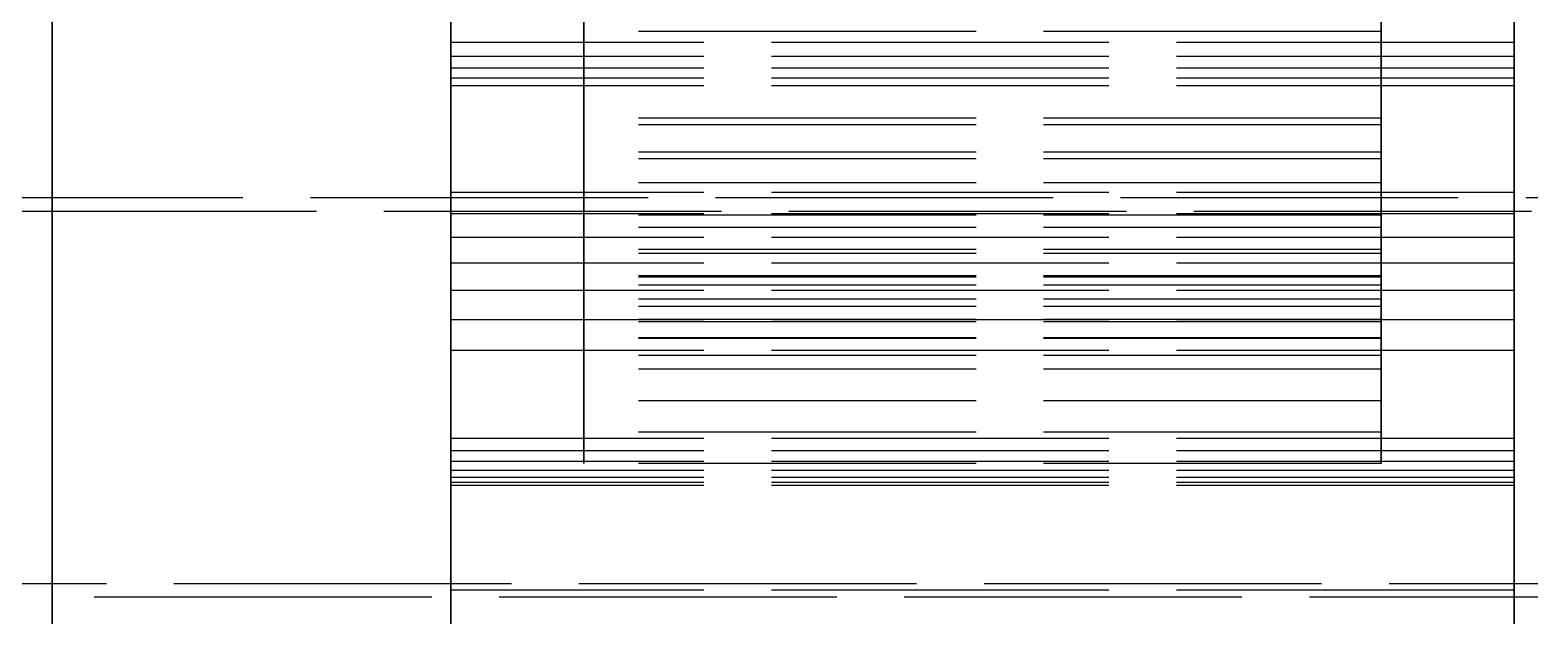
# Model space of a CAD drawing. Header units: millimetres. Extents: x -13 to 272, y -50 to 160.
# Drawn here: x 96.79 to 102.44, y 12.32 to 14.53 of the extents above; entities that cross this region are included whole.
import ezdxf

# ---------------------------------------------------------------- set-up
doc = ezdxf.new("R2010")
doc.units = ezdxf.units.MM
doc.linetypes.add('DASHED', pattern=[1.524, 1.27, -0.254])
doc.layers.add('HIDDEN', color=8, linetype='DASHED')
doc.layers.add('VISIBLE', color=7, linetype='CONTINUOUS')

msp = doc.modelspace()

# ---------------------------------------------------------------- linework, layer by layer
at = {"layer": 'HIDDEN'}
for points in [[(96.875, 24.395), (96.875, 23.6331), (96.875, 22.87119), (96.875, 22.10929), (96.875, 21.34738), (96.875, 20.58548), (96.875, 19.82357), (96.875, 19.06167), (96.875, 18.29976), (96.875, 17.53786), (96.875, 16.77595), (96.875, 16.01405), (96.875, 15.25214), (96.875, 14.49024), (96.875, 13.72833), (96.875, 12.96643), (96.875, 12.20452), (96.875, 11.44262), (96.875, 10.68071), (96.875, 9.91881), (96.875, 9.1569), (96.875, 8.395)], [(98.375, 24.42675), (98.375, 23.72833), (98.375, 23.02992), (98.375, 22.33151), (98.375, 21.6331), (98.375, 20.93468), (98.375, 20.23627), (98.375, 19.53786), (98.375, 18.83944), (98.375, 18.14103), (98.375, 17.44262), (98.375, 16.74421), (98.375, 16.04579), (98.375, 15.34738), (98.375, 14.64897), (98.375, 13.95056), (98.375, 13.25214), (98.375, 12.55373), (98.375, 11.85532), (98.375, 11.1569), (98.375, 10.45849), (98.375, 9.76008), (98.375, 9.06167), (98.375, 8.36325)], [(98.375, 18.52), (98.375, 17.91286), (98.375, 17.30571), (98.375, 16.69857), (98.375, 16.09143), (98.375, 15.48429), (98.375, 14.87714), (98.375, 14.27), (98.375, 13.66286), (98.375, 13.05571), (98.375, 12.44857), (98.375, 11.84143), (98.375, 11.23429), (98.375, 10.62714), (98.375, 10.02), (98.375, 9.41286), (98.375, 8.80571), (98.375, 8.19857)], [(102.375, 18.52), (102.375, 17.91286), (102.375, 17.30571), (102.375, 16.69857), (102.375, 16.09143), (102.375, 15.48429), (102.375, 14.87714), (102.375, 14.27), (102.375, 13.66286), (102.375, 13.05571), (102.375, 12.44857), (102.375, 11.84143), (102.375, 11.23429), (102.375, 10.62714), (102.375, 10.02), (102.375, 9.41286), (102.375, 8.80571), (102.375, 8.19857)], [(98.375, 8.36325), (98.375, 8.71246), (98.375, 9.06167), (98.375, 9.41087), (98.375, 9.76008), (98.375, 10.10929), (98.375, 10.45849), (98.375, 10.8077), (98.375, 11.1569), (98.375, 11.50611), (98.375, 11.85532), (98.375, 12.20452), (98.375, 12.55373), (98.375, 12.90294), (98.375, 13.25214), (98.375, 13.60135), (98.375, 13.95056), (98.375, 14.29976), (98.375, 14.64897), (98.375, 14.99817), (98.375, 15.34738), (98.375, 15.69659), (98.375, 16.04579), (98.375, 16.395)], [(98.375, 12.145), (98.375, 12.44857), (98.375, 12.75214), (98.375, 13.05571), (98.375, 13.35929), (98.375, 13.66286), (98.375, 13.96643), (98.375, 14.27), (98.375, 14.57357), (98.375, 14.87714), (98.375, 15.18071), (98.375, 15.48429), (98.375, 15.78786), (98.375, 16.09143), (98.375, 16.395)], [(102.375, 12.145), (102.375, 12.44857), (102.375, 12.75214), (102.375, 13.05571), (102.375, 13.35929), (102.375, 13.66286), (102.375, 13.96643), (102.375, 14.27), (102.375, 14.57357), (102.375, 14.87714), (102.375, 15.18071), (102.375, 15.48429), (102.375, 15.78786), (102.375, 16.09143), (102.375, 16.395)], [(98.875, 14.52033), (98.875, 14.93684)], [(98.875, 14.93684), (98.875, 14.52033)], [(101.875, 14.52033), (101.875, 14.93684)], [(101.875, 14.93684), (101.875, 14.52033)], [(98.375, 14.64103), (98.375, 14.43468), (98.375, 14.22833), (98.375, 14.02198), (98.375, 13.81563), (98.375, 13.60929), (98.375, 13.40294), (98.375, 13.19659), (98.375, 12.99024), (98.375, 12.78389), (98.375, 12.57754), (98.375, 12.37119), (98.375, 12.16484)], [(96.875, 14.5696), (96.875, 14.41087), (96.875, 14.25214), (96.875, 14.09341), (96.875, 13.93468), (96.875, 13.77595), (96.875, 13.61722), (96.875, 13.45849), (96.875, 13.29976), (96.875, 13.14103), (96.875, 12.9823), (96.875, 12.82357), (96.875, 12.66484), (96.875, 12.50611), (96.875, 12.34738), (96.875, 12.18865)], [(96.875, 12.26802), (96.875, 12.34738), (96.875, 12.42675), (96.875, 12.50611), (96.875, 12.58548), (96.875, 12.66484), (96.875, 12.74421), (96.875, 12.82357), (96.875, 12.90294), (96.875, 12.9823), (96.875, 13.06167), (96.875, 13.14103), (96.875, 13.2204), (96.875, 13.29976), (96.875, 13.37913), (96.875, 13.45849), (96.875, 13.53786), (96.875, 13.61722), (96.875, 13.69659), (96.875, 13.77595), (96.875, 13.85532), (96.875, 13.93468), (96.875, 14.01405), (96.875, 14.09341), (96.875, 14.17278), (96.875, 14.25214), (96.875, 14.33151), (96.875, 14.41087), (96.875, 14.49024), (96.875, 14.5696)], [(96.875, 14.5696), (96.875, 14.41087), (96.875, 14.25214), (96.875, 14.09341), (96.875, 13.93468), (96.875, 13.77595), (96.875, 13.61722), (96.875, 13.45849), (96.875, 13.29976), (96.875, 13.14103), (96.875, 12.9823), (96.875, 12.82357), (96.875, 12.66484), (96.875, 12.50611), (96.875, 12.34738), (96.875, 12.18865)], [(96.875, 12.26802), (96.875, 12.34738), (96.875, 12.42675), (96.875, 12.50611), (96.875, 12.58548), (96.875, 12.66484), (96.875, 12.74421), (96.875, 12.82357), (96.875, 12.90294), (96.875, 12.9823), (96.875, 13.06167), (96.875, 13.14103), (96.875, 13.2204), (96.875, 13.29976), (96.875, 13.37913), (96.875, 13.45849), (96.875, 13.53786), (96.875, 13.61722), (96.875, 13.69659), (96.875, 13.77595), (96.875, 13.85532), (96.875, 13.93468), (96.875, 14.01405), (96.875, 14.09341), (96.875, 14.17278), (96.875, 14.25214), (96.875, 14.33151), (96.875, 14.41087), (96.875, 14.49024), (96.875, 14.5696)], [(96.875, 14.55373), (96.875, 14.42675), (96.875, 14.29976), (96.875, 14.17278), (96.875, 14.04579), (96.875, 13.91881), (96.875, 13.79183), (96.875, 13.66484), (96.875, 13.53786), (96.875, 13.41087), (96.875, 13.28389), (96.875, 13.1569), (96.875, 13.02992), (96.875, 12.90294), (96.875, 12.77595), (96.875, 12.64897), (96.875, 12.52198), (96.875, 12.395)], [(96.875, 12.395), (96.875, 12.45849), (96.875, 12.52198), (96.875, 12.58548), (96.875, 12.64897), (96.875, 12.71246), (96.875, 12.77595), (96.875, 12.83944), (96.875, 12.90294), (96.875, 12.96643), (96.875, 13.02992), (96.875, 13.09341), (96.875, 13.1569), (96.875, 13.2204), (96.875, 13.28389), (96.875, 13.34738), (96.875, 13.41087), (96.875, 13.47437), (96.875, 13.53786), (96.875, 13.60135), (96.875, 13.66484), (96.875, 13.72833), (96.875, 13.79183), (96.875, 13.85532), (96.875, 13.91881), (96.875, 13.9823), (96.875, 14.04579), (96.875, 14.10929), (96.875, 14.17278), (96.875, 14.23627), (96.875, 14.29976), (96.875, 14.36325), (96.875, 14.42675), (96.875, 14.49024), (96.875, 14.55373)], [(98.375, 12.26802), (98.375, 12.37119), (98.375, 12.47437), (98.375, 12.57754), (98.375, 12.68071), (98.375, 12.78389), (98.375, 12.88706), (98.375, 12.99024), (98.375, 13.09341), (98.375, 13.19659), (98.375, 13.29976), (98.375, 13.40294), (98.375, 13.50611), (98.375, 13.60929), (98.375, 13.71246), (98.375, 13.81563), (98.375, 13.91881), (98.375, 14.02198), (98.375, 14.12516), (98.375, 14.22833), (98.375, 14.33151), (98.375, 14.43468), (98.375, 14.53786)], [(98.375, 14.53681), (98.375, 14.47844)], [(98.375, 14.47844), (98.375, 14.53681)], [(98.875, 14.1698), (98.875, 14.52033)], [(98.875, 14.52033), (98.875, 14.1698)], [(101.875, 14.52033), (98.875, 14.52033)], [(101.875, 14.52033), (98.875, 14.52033)], [(101.875, 14.1698), (101.875, 14.52033)], [(101.875, 14.52033), (101.875, 14.1698)], [(102.375, 14.53681), (102.375, 14.47844)], [(102.375, 14.47844), (102.375, 14.53681)], [(98.375, 14.47844), (98.375, 14.42673)], [(98.375, 14.42673), (98.375, 14.47844)], [(102.375, 14.47844), (98.375, 14.47844)], [(102.375, 14.47844), (98.375, 14.47844)], [(102.375, 14.47844), (102.375, 14.42673)], [(102.375, 14.42673), (102.375, 14.47844)], [(98.375, 14.42673), (98.375, 14.38206)], [(98.375, 14.38206), (98.375, 14.42673)], [(102.375, 14.42673), (98.375, 14.42673)], [(102.375, 14.42673), (98.375, 14.42673)], [(102.375, 14.42673), (102.375, 14.38206)], [(102.375, 14.38206), (102.375, 14.42673)], [(98.375, 14.38206), (98.375, 14.34491)], [(98.375, 14.34491), (98.375, 14.38206)], [(102.375, 14.38206), (98.375, 14.38206)], [(102.375, 14.38206), (98.375, 14.38206)], [(98.375, 14.34491), (98.375, 14.31601)], [(98.375, 14.31601), (98.375, 14.34491)], [(102.375, 14.34491), (98.375, 14.34491)], [(102.375, 14.34491), (98.375, 14.34491)], [(102.375, 14.38206), (102.375, 14.34491)], [(102.375, 14.34491), (102.375, 14.38206)], [(102.375, 14.34491), (102.375, 14.31601)], [(102.375, 14.31601), (102.375, 14.34491)], [(98.375, 14.31601), (98.375, 13.91518)], [(98.375, 13.91518), (98.375, 14.31601)], [(102.375, 14.31601), (98.375, 14.31601)], [(102.375, 14.31601), (98.375, 14.31601)], [(102.375, 14.31601), (102.375, 13.91518)], [(102.375, 13.91518), (102.375, 14.31601)], [(98.875, 14.19486), (98.875, 13.78348)], [(98.875, 14.04241), (98.875, 14.19486)], [(98.875, 14.19486), (98.875, 14.04241)], [(98.875, 13.78348), (98.875, 14.19486)], [(101.875, 14.19486), (98.875, 14.19486)], [(101.875, 14.19486), (98.875, 14.19486)], [(98.875, 14.06682), (98.875, 14.1698)], [(98.875, 14.1698), (98.875, 14.06682)], [(101.875, 14.1698), (98.875, 14.1698)], [(101.875, 14.1698), (98.875, 14.1698)], [(101.875, 14.19486), (101.875, 13.78348)], [(101.875, 14.04241), (101.875, 14.19486)], [(101.875, 14.19486), (101.875, 14.04241)], [(101.875, 13.78348), (101.875, 14.19486)], [(101.875, 14.06682), (101.875, 14.1698)], [(101.875, 14.1698), (101.875, 14.06682)], [(98.875, 13.95227), (98.875, 14.06682)], [(98.875, 14.06682), (98.875, 13.95227)], [(101.875, 14.06682), (98.875, 14.06682)], [(101.875, 14.06682), (98.875, 14.06682)], [(101.875, 13.95227), (101.875, 14.06682)], [(101.875, 14.06682), (101.875, 13.95227)], [(98.875, 13.60252), (98.875, 14.04241)], [(98.875, 14.04241), (98.875, 13.60252)], [(101.875, 14.04241), (98.875, 14.04241)], [(101.875, 14.04241), (98.875, 14.04241)], [(101.875, 13.60252), (101.875, 14.04241)], [(101.875, 14.04241), (101.875, 13.60252)], [(98.875, 13.82994), (98.875, 13.95227)], [(98.875, 13.95227), (98.875, 13.82994)], [(101.875, 13.95227), (98.875, 13.95227)], [(101.875, 13.95227), (98.875, 13.95227)], [(101.875, 13.82994), (101.875, 13.95227)], [(101.875, 13.95227), (101.875, 13.82994)], [(147.885, 13.895), (90.575, 13.895)], [(98.375, 13.91518), (98.375, 13.83467)], [(98.375, 13.83467), (98.375, 13.91518)], [(102.375, 13.91518), (98.375, 13.91518)], [(102.375, 13.91518), (98.375, 13.91518)], [(102.375, 13.91518), (102.375, 13.83467)], [(102.375, 13.83467), (102.375, 13.91518)], [(95.075, 13.845), (142.375, 13.845)], [(98.375, 13.83467), (98.375, 13.74601)], [(98.375, 13.74601), (98.375, 13.83467)], [(102.375, 13.83467), (98.375, 13.83467)], [(102.375, 13.83467), (98.375, 13.83467)], [(98.875, 13.70131), (98.875, 13.82994)], [(98.875, 13.82994), (98.875, 13.70131)], [(101.875, 13.82994), (98.875, 13.82994)], [(101.875, 13.82994), (98.875, 13.82994)], [(101.875, 13.70131), (101.875, 13.82994)], [(101.875, 13.82994), (101.875, 13.70131)], [(102.375, 13.83467), (102.375, 13.74601)], [(102.375, 13.74601), (102.375, 13.83467)], [(98.875, 13.78348), (98.875, 13.68669)], [(98.875, 13.68669), (98.875, 13.78348)], [(101.875, 13.78348), (98.875, 13.78348)], [(101.875, 13.78348), (98.875, 13.78348)], [(101.875, 13.78348), (101.875, 13.68669)], [(101.875, 13.68669), (101.875, 13.78348)], [(98.375, 13.74601), (98.375, 13.64993)], [(98.375, 13.64993), (98.375, 13.74601)], [(102.375, 13.74601), (98.375, 13.74601)], [(102.375, 13.74601), (98.375, 13.74601)], [(102.375, 13.74601), (102.375, 13.64993)], [(102.375, 13.64993), (102.375, 13.74601)], [(98.875, 13.56737), (98.875, 13.70131)], [(98.875, 13.70131), (98.875, 13.56737)], [(101.875, 13.70131), (98.875, 13.70131)], [(101.875, 13.70131), (98.875, 13.70131)], [(98.875, 13.68669), (98.875, 13.59768)], [(98.875, 13.59768), (98.875, 13.68669)], [(101.875, 13.68669), (98.875, 13.68669)], [(101.875, 13.68669), (98.875, 13.68669)], [(101.875, 13.56737), (101.875, 13.70131)], [(101.875, 13.70131), (101.875, 13.56737)], [(101.875, 13.68669), (101.875, 13.59768)], [(101.875, 13.59768), (101.875, 13.68669)], [(98.375, 13.64993), (98.375, 13.54694)], [(98.375, 13.54694), (98.375, 13.64993)], [(102.375, 13.64993), (98.375, 13.64993)], [(102.375, 13.64993), (98.375, 13.64993)], [(98.875, 13.48718), (98.875, 13.60252)], [(98.875, 13.60252), (98.875, 13.48718)], [(101.875, 13.60252), (98.875, 13.60252)], [(101.875, 13.60252), (98.875, 13.60252)], [(101.875, 13.48718), (101.875, 13.60252)], [(101.875, 13.60252), (101.875, 13.48718)], [(102.375, 13.64993), (102.375, 13.54694)], [(102.375, 13.54694), (102.375, 13.64993)], [(98.375, 13.54694), (98.375, 13.43743)], [(98.375, 13.43743), (98.375, 13.54694)], [(102.375, 13.54694), (98.375, 13.54694)], [(102.375, 13.54694), (98.375, 13.54694)], [(98.875, 13.59768), (98.875, 13.51486)], [(98.875, 13.51486), (98.875, 13.59768)], [(101.875, 13.59768), (98.875, 13.59768)], [(101.875, 13.59768), (98.875, 13.59768)], [(98.875, 13.42889), (98.875, 13.56737)], [(98.875, 13.56737), (98.875, 13.42889)], [(101.875, 13.56737), (98.875, 13.56737)], [(101.875, 13.56737), (98.875, 13.56737)], [(101.875, 13.59768), (101.875, 13.51486)], [(101.875, 13.51486), (101.875, 13.59768)], [(101.875, 13.42889), (101.875, 13.56737)], [(101.875, 13.56737), (101.875, 13.42889)], [(102.375, 13.54694), (102.375, 13.43743)], [(102.375, 13.43743), (102.375, 13.54694)], [(98.875, 13.51486), (98.875, 13.43802)], [(98.875, 13.43802), (98.875, 13.51486)], [(101.875, 13.51486), (98.875, 13.51486)], [(101.875, 13.51486), (98.875, 13.51486)], [(101.875, 13.51486), (101.875, 13.43802)], [(101.875, 13.43802), (101.875, 13.51486)], [(98.375, 13.43743), (98.375, 13.32169)], [(98.375, 13.32169), (98.375, 13.43743)], [(102.375, 13.43743), (98.375, 13.43743)], [(102.375, 13.43743), (98.375, 13.43743)], [(98.875, 13.36966), (98.875, 13.48718)], [(98.875, 13.48718), (98.875, 13.36966)], [(101.875, 13.48718), (98.875, 13.48718)], [(101.875, 13.48718), (98.875, 13.48718)], [(98.875, 13.43802), (98.875, 13.36727)], [(98.875, 13.36727), (98.875, 13.43802)], [(101.875, 13.43802), (98.875, 13.43802)], [(101.875, 13.43802), (98.875, 13.43802)], [(101.875, 13.36966), (101.875, 13.48718)], [(101.875, 13.48718), (101.875, 13.36966)], [(101.875, 13.43802), (101.875, 13.36727)], [(101.875, 13.36727), (101.875, 13.43802)], [(102.375, 13.43743), (102.375, 13.32169)], [(102.375, 13.32169), (102.375, 13.43743)], [(98.875, 13.30286), (98.875, 13.42889)], [(98.875, 13.42889), (98.875, 13.30286)], [(101.875, 13.42889), (98.875, 13.42889)], [(101.875, 13.42889), (98.875, 13.42889)], [(101.875, 13.30286), (101.875, 13.42889)], [(101.875, 13.42889), (101.875, 13.30286)], [(98.375, 13.32169), (98.375, 12.99143)], [(98.375, 12.99143), (98.375, 13.32169)], [(102.375, 13.32169), (98.375, 13.32169)], [(102.375, 13.32169), (98.375, 13.32169)], [(98.875, 13.25121), (98.875, 13.36966)], [(98.875, 13.36966), (98.875, 13.25121)], [(101.875, 13.36966), (98.875, 13.36966)], [(101.875, 13.36966), (98.875, 13.36966)], [(98.875, 13.36727), (98.875, 13.30286)], [(98.875, 13.30286), (98.875, 13.36727)], [(101.875, 13.36727), (98.875, 13.36727)], [(101.875, 13.36727), (98.875, 13.36727)], [(101.875, 13.25121), (101.875, 13.36966)], [(101.875, 13.36966), (101.875, 13.25121)], [(101.875, 13.36727), (101.875, 13.30286)], [(101.875, 13.30286), (101.875, 13.36727)], [(102.375, 13.32169), (102.375, 12.99143)], [(102.375, 12.99143), (102.375, 13.32169)], [(101.875, 13.30286), (98.875, 13.30286)], [(101.875, 13.30286), (98.875, 13.30286)], [(98.875, 13.13258), (98.875, 13.25121)], [(98.875, 13.25121), (98.875, 13.13258)], [(101.875, 13.25121), (98.875, 13.25121)], [(101.875, 13.25121), (98.875, 13.25121)], [(101.875, 13.13258), (101.875, 13.25121)], [(101.875, 13.25121), (101.875, 13.13258)], [(98.875, 13.0144), (98.875, 13.13258)], [(98.875, 13.13258), (98.875, 13.0144)], [(101.875, 13.13258), (98.875, 13.13258)], [(101.875, 13.13258), (98.875, 13.13258)], [(101.875, 13.0144), (101.875, 13.13258)], [(101.875, 13.13258), (101.875, 13.0144)], [(98.375, 12.99143), (98.375, 12.94497)], [(98.375, 12.94497), (98.375, 12.99143)], [(102.375, 12.99143), (98.375, 12.99143)], [(102.375, 12.99143), (98.375, 12.99143)], [(98.875, 12.89727), (98.875, 13.0144)], [(98.875, 13.0144), (98.875, 12.89727)], [(101.875, 13.0144), (98.875, 13.0144)], [(101.875, 13.0144), (98.875, 13.0144)], [(101.875, 12.89727), (101.875, 13.0144)], [(101.875, 13.0144), (101.875, 12.89727)], [(102.375, 12.99143), (102.375, 12.94497)], [(102.375, 12.94497), (102.375, 12.99143)], [(98.375, 12.94497), (98.375, 12.90484)], [(98.375, 12.90484), (98.375, 12.94497)], [(102.375, 12.94497), (98.375, 12.94497)], [(102.375, 12.94497), (98.375, 12.94497)], [(102.375, 12.94497), (102.375, 12.90484)], [(102.375, 12.90484), (102.375, 12.94497)], [(98.375, 12.90484), (98.375, 12.87131)], [(98.375, 12.87131), (98.375, 12.90484)], [(102.375, 12.90484), (98.375, 12.90484)], [(102.375, 12.90484), (98.375, 12.90484)], [(98.375, 12.87131), (98.375, 12.84473)], [(98.375, 12.84473), (98.375, 12.87131)], [(102.375, 12.87131), (98.375, 12.87131)], [(102.375, 12.87131), (98.375, 12.87131)], [(101.875, 12.89727), (98.875, 12.89727)], [(101.875, 12.89727), (98.875, 12.89727)], [(102.375, 12.90484), (102.375, 12.87131)], [(102.375, 12.87131), (102.375, 12.90484)], [(102.375, 12.87131), (102.375, 12.84473)], [(102.375, 12.84473), (102.375, 12.87131)], [(98.375, 12.84473), (98.375, 12.82559)], [(98.375, 12.82559), (98.375, 12.84473)], [(102.375, 12.84473), (98.375, 12.84473)], [(102.375, 12.84473), (98.375, 12.84473)], [(98.375, 12.82559), (98.375, 12.81458)], [(98.375, 12.81458), (98.375, 12.82559)], [(102.375, 12.82559), (98.375, 12.82559)], [(102.375, 12.82559), (98.375, 12.82559)], [(98.375, 12.81458), (98.375, 12.42062)], [(98.375, 12.42062), (98.375, 12.81458)], [(102.375, 12.81458), (98.375, 12.81458)], [(102.375, 12.81458), (98.375, 12.81458)], [(102.375, 12.84473), (102.375, 12.82559)], [(102.375, 12.82559), (102.375, 12.84473)], [(102.375, 12.82559), (102.375, 12.81458)], [(102.375, 12.81458), (102.375, 12.82559)], [(102.375, 12.81458), (102.375, 12.42062)], [(102.375, 12.42062), (102.375, 12.81458)], [(103.175, 12.445), (96.875, 12.445)], [(98.375, 12.42062), (98.375, 12.32409)], [(98.375, 12.32409), (98.375, 12.42062)], [(102.375, 12.42062), (98.375, 12.42062)], [(102.375, 12.42062), (98.375, 12.42062)], [(102.375, 12.42062), (102.375, 12.32409)], [(102.375, 12.32409), (102.375, 12.42062)], [(102.875, 12.395), (96.875, 12.395)]]:
    msp.add_lwpolyline(points, dxfattribs=at)
at = {"layer": 'VISIBLE'}
for points in [[(96.875, 8.395), (96.875, 8.77595), (96.875, 9.1569), (96.875, 9.53786), (96.875, 9.91881), (96.875, 10.29976), (96.875, 10.68071), (96.875, 11.06167), (96.875, 11.44262), (96.875, 11.82357), (96.875, 12.20452), (96.875, 12.58548), (96.875, 12.96643), (96.875, 13.34738), (96.875, 13.72833), (96.875, 14.10929), (96.875, 14.49024), (96.875, 14.87119), (96.875, 15.25214), (96.875, 15.6331), (96.875, 16.01405), (96.875, 16.395)], [(96.875, 12.445), (96.575, 12.445)]]:
    msp.add_lwpolyline(points, dxfattribs=at)

doc.saveas('drawing.dxf')
